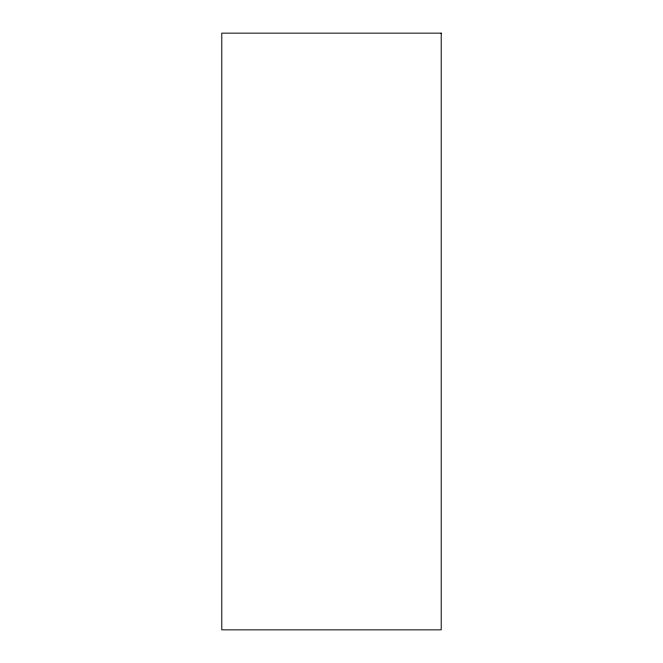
<?xml version="1.0" encoding="UTF-8"?>
<svg xmlns="http://www.w3.org/2000/svg" width="663" height="663" viewBox="0 0 663 663"><rect width="100%" height="100%" fill="white"/><g stroke="black" fill="none" stroke-linecap="round" stroke-linejoin="round"><path stroke-width="0.99" d="M441.21 33.15L221.79 33.15L221.79 629.85L441.21 629.85L441.21 33.15"/></g></svg>
